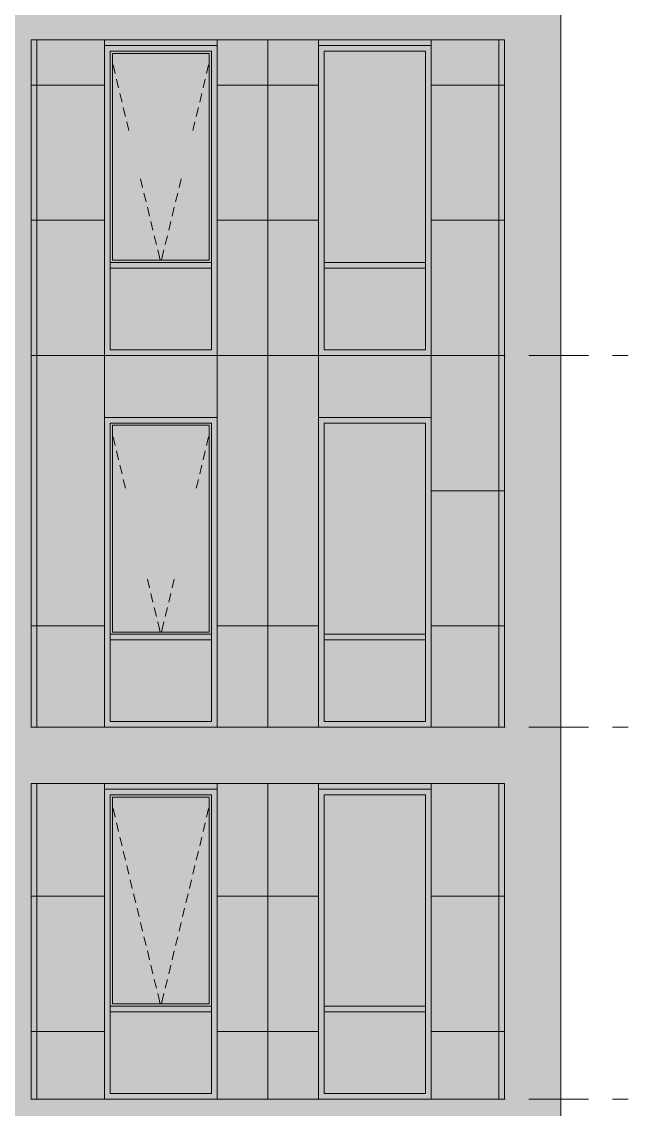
# Model space of a CAD drawing. Header units: millimetres. Extents: x 1499747 to 4341325, y -28481 to 441852.
# Drawn here: x 4123228 to 4128612, y 373938 to 383590 of the extents above; entities that cross this region are included whole.
import ezdxf

# ---------------------------------------------------------------- set-up
doc = ezdxf.new("R2010")
doc.units = ezdxf.units.MM
doc.header["$MEASUREMENT"] = 0
doc.layers.add('Чертеж и Рисунок', color=7, linetype='Continuous')

msp = doc.modelspace()

# ---------------------------------------------------------------- hatches: boundary and pattern name
at = {"layer": 'Чертеж и Рисунок', "linetype": 'Continuous', "lineweight": 0, "true_color": 0xbc9a89}
for points in [[(4128012.7, 373528.4), (4128012.7, 400428.4), (4127512.7, 400428.4), (4127512.7, 373528.4)], [(4123312.4, 399928.4), (4122812.4, 399928.4), (4122812.4, 374028.4), (4123312.4, 374028.4)], [(4123312.4, 383928.4), (4123312.4, 383428.4), (4127512.7, 383428.4), (4127512.7, 383928.4)], [(4123312.4, 377328.4), (4123312.4, 376828.4), (4127512.7, 376828.4), (4127512.7, 377328.4)], [(4127512.7, 374028.4), (4104262.7, 374028.4), (4104262.7, 373528.4), (4127512.7, 373528.4)]]:
    msp.add_hatch(color=33, dxfattribs=at).paths.add_polyline_path(points)
at = {"layer": 'Чертеж и Рисунок', "linetype": 'Continuous', "lineweight": 0, "true_color": 0xffffff}
h = msp.add_hatch(color=7, dxfattribs=at)
h.paths.add_polyline_path([(4123312.4, 383428.4), (4123312.4, 377328.4), (4123962.8, 377328.4), (4123962.8, 380078.4), (4124962.8, 380078.4), (4124962.8, 377328.4), (4125862.6, 377328.4), (4125862.6, 380078.4), (4126862.6, 380078.4), (4126862.6, 377328.4), (4127512.7, 377328.4), (4127512.7, 383428.4)])
h.paths.add_polyline_path([(4124962.8, 380628.4), (4123962.8, 380628.4), (4123962.8, 383378.4), (4124962.8, 383378.4)], flags=0)
h.paths.add_polyline_path([(4125862.6, 380628.4), (4125862.6, 383378.4), (4126862.6, 383378.4), (4126862.6, 380628.4)], flags=0)
at = {"layer": 'Чертеж и Рисунок', "linetype": 'Continuous', "lineweight": 0, "true_color": 0x2e2e2e}
for points in [[(4123962.8, 383028.4), (4124012.8, 383028.4), (4124012.8, 383328.4), (4123962.8, 383378.4)], [(4124462.8, 383378.4), (4123962.8, 383378.4), (4124012.8, 383328.4), (4124462.8, 383328.4)], [(4124462.8, 383378.4), (4124462.8, 383328.4), (4124912.8, 383328.4), (4124962.8, 383378.4)], [(4124962.8, 383028.4), (4124962.8, 383378.4), (4124912.8, 383328.4), (4124912.8, 383028.4)], [(4125862.6, 383028.4), (4125912.6, 383028.4), (4125912.6, 383328.4), (4125862.6, 383378.4)], [(4126362.6, 383378.4), (4125862.6, 383378.4), (4125912.6, 383328.4), (4126362.6, 383328.4)], [(4126362.6, 383378.4), (4126362.6, 383328.4), (4126812.6, 383328.4), (4126862.6, 383378.4)], [(4126862.6, 383028.4), (4126862.6, 383378.4), (4126812.6, 383328.4), (4126812.6, 383028.4)], [(4123962.8, 381628.4), (4124012.8, 381628.4), (4124012.8, 383028.4), (4123962.8, 383028.4)], [(4124962.8, 381628.4), (4124962.8, 383028.4), (4124912.8, 383028.4), (4124912.8, 381628.4)], [(4125862.6, 381628.4), (4125912.6, 381628.4), (4125912.6, 383028.4), (4125862.6, 383028.4)], [(4126862.6, 381628.4), (4126862.6, 383028.4), (4126812.6, 383028.4), (4126812.6, 381628.4)], [(4123962.8, 381428.4), (4124012.8, 381428.4), (4124012.8, 381628.4), (4123962.8, 381628.4)], [(4124962.8, 381428.4), (4124962.8, 381628.4), (4124912.8, 381628.4), (4124912.8, 381428.4)], [(4125862.6, 381428.4), (4125912.6, 381428.4), (4125912.6, 381628.4), (4125862.6, 381628.4)], [(4126862.6, 381428.4), (4126862.6, 381628.4), (4126812.6, 381628.4), (4126812.6, 381428.4)], [(4124012.8, 381403.4), (4124462.8, 381403.4), (4124462.8, 381453.4), (4124012.8, 381453.4)], [(4124462.8, 381453.4), (4124462.8, 381403.4), (4124912.8, 381403.4), (4124912.8, 381453.4)], [(4125912.6, 381403.4), (4126362.6, 381403.4), (4126362.6, 381453.4), (4125912.6, 381453.4)], [(4126362.6, 381453.4), (4126362.6, 381403.4), (4126812.6, 381403.4), (4126812.6, 381453.4)], [(4123962.8, 381428.4), (4123962.8, 380628.4), (4124012.8, 380678.4), (4124012.8, 381428.4)], [(4124962.8, 381428.4), (4124912.8, 381428.4), (4124912.8, 380678.4), (4124962.8, 380628.4)], [(4125862.6, 381428.4), (4125862.6, 380628.4), (4125912.6, 380678.4), (4125912.6, 381428.4)], [(4126862.6, 381428.4), (4126812.6, 381428.4), (4126812.6, 380678.4), (4126862.6, 380628.4)], [(4124012.8, 380678.4), (4123962.8, 380628.4), (4124462.8, 380628.4), (4124462.8, 380678.4)], [(4124462.8, 380628.4), (4124962.8, 380628.4), (4124912.8, 380678.4), (4124462.8, 380678.4)], [(4126362.6, 380628.4), (4126362.6, 380678.4), (4125912.6, 380678.4), (4125862.6, 380628.4)], [(4126362.6, 380628.4), (4126862.6, 380628.4), (4126812.6, 380678.4), (4126362.6, 380678.4)], [(4123962.8, 379728.4), (4124012.8, 379728.4), (4124012.8, 380028.4), (4123962.8, 380078.4)], [(4124462.8, 380078.4), (4123962.8, 380078.4), (4124012.8, 380028.4), (4124462.8, 380028.4)], [(4124462.8, 380078.4), (4124462.8, 380028.4), (4124912.8, 380028.4), (4124962.8, 380078.4)], [(4124962.8, 379728.4), (4124962.8, 380078.4), (4124912.8, 380028.4), (4124912.8, 379728.4)], [(4125862.6, 379728.4), (4125912.6, 379728.4), (4125912.6, 380028.4), (4125862.6, 380078.4)], [(4126362.6, 380078.4), (4125862.6, 380078.4), (4125912.6, 380028.4), (4126362.6, 380028.4)], [(4126362.6, 380078.4), (4126362.6, 380028.4), (4126812.6, 380028.4), (4126862.6, 380078.4)], [(4126862.6, 379728.4), (4126862.6, 380078.4), (4126812.6, 380028.4), (4126812.6, 379728.4)], [(4123962.8, 378328.4), (4124012.8, 378328.4), (4124012.8, 379728.4), (4123962.8, 379728.4)], [(4124962.8, 378328.4), (4124962.8, 379728.4), (4124912.8, 379728.4), (4124912.8, 378328.4)], [(4125862.6, 378328.4), (4125912.6, 378328.4), (4125912.6, 379728.4), (4125862.6, 379728.4)], [(4126862.6, 378328.4), (4126862.6, 379728.4), (4126812.6, 379728.4), (4126812.6, 378328.4)], [(4123962.8, 378128.4), (4124012.8, 378128.4), (4124012.8, 378328.4), (4123962.8, 378328.4)], [(4124962.8, 378128.4), (4124962.8, 378328.4), (4124912.8, 378328.4), (4124912.8, 378128.4)], [(4125862.6, 378128.4), (4125912.6, 378128.4), (4125912.6, 378328.4), (4125862.6, 378328.4)], [(4126862.6, 378128.4), (4126862.6, 378328.4), (4126812.6, 378328.4), (4126812.6, 378128.4)], [(4124012.8, 378103.4), (4124462.8, 378103.4), (4124462.8, 378153.4), (4124012.8, 378153.4)], [(4124462.8, 378153.4), (4124462.8, 378103.4), (4124912.8, 378103.4), (4124912.8, 378153.4)], [(4125912.6, 378103.4), (4126362.6, 378103.4), (4126362.6, 378153.4), (4125912.6, 378153.4)], [(4126362.6, 378153.4), (4126362.6, 378103.4), (4126812.6, 378103.4), (4126812.6, 378153.4)], [(4123962.8, 378128.4), (4123962.8, 377328.4), (4124012.8, 377378.4), (4124012.8, 378128.4)], [(4124962.8, 378128.4), (4124912.8, 378128.4), (4124912.8, 377378.4), (4124962.8, 377328.4)], [(4125862.6, 378128.4), (4125862.6, 377328.4), (4125912.6, 377378.4), (4125912.6, 378128.4)], [(4126862.6, 378128.4), (4126812.6, 378128.4), (4126812.6, 377378.4), (4126862.6, 377328.4)], [(4123962.8, 377328.4), (4124462.8, 377328.4), (4124462.8, 377378.4), (4124012.8, 377378.4)], [(4124462.8, 377328.4), (4124962.8, 377328.4), (4124912.8, 377378.4), (4124462.8, 377378.4)], [(4126362.6, 377328.4), (4126362.6, 377378.4), (4125912.6, 377378.4), (4125862.6, 377328.4)], [(4126362.6, 377328.4), (4126862.6, 377328.4), (4126812.6, 377378.4), (4126362.6, 377378.4)], [(4123962.8, 376428.4), (4124012.8, 376428.4), (4124012.8, 376728.4), (4123962.8, 376778.4)], [(4124462.8, 376778.4), (4123962.8, 376778.4), (4124012.8, 376728.4), (4124462.8, 376728.4)], [(4124462.8, 376778.4), (4124462.8, 376728.4), (4124912.8, 376728.4), (4124962.8, 376778.4)], [(4124962.8, 376428.4), (4124962.8, 376778.4), (4124912.8, 376728.4), (4124912.8, 376428.4)], [(4125862.6, 376428.4), (4125912.6, 376428.4), (4125912.6, 376728.4), (4125862.6, 376778.4)], [(4126362.6, 376778.4), (4125862.6, 376778.4), (4125912.6, 376728.4), (4126362.6, 376728.4)], [(4126362.6, 376778.4), (4126362.6, 376728.4), (4126812.6, 376728.4), (4126862.6, 376778.4)], [(4126862.6, 376428.4), (4126862.6, 376778.4), (4126812.6, 376728.4), (4126812.6, 376428.4)], [(4123962.8, 375028.4), (4124012.8, 375028.4), (4124012.8, 376428.4), (4123962.8, 376428.4)], [(4124962.8, 375028.4), (4124962.8, 376428.4), (4124912.8, 376428.4), (4124912.8, 375028.4)], [(4125862.6, 375028.4), (4125912.6, 375028.4), (4125912.6, 376428.4), (4125862.6, 376428.4)], [(4126862.6, 375028.4), (4126862.6, 376428.4), (4126812.6, 376428.4), (4126812.6, 375028.4)], [(4123962.8, 374828.4), (4124012.8, 374828.4), (4124012.8, 375028.4), (4123962.8, 375028.4)], [(4124962.8, 374828.4), (4124962.8, 375028.4), (4124912.8, 375028.4), (4124912.8, 374828.4)], [(4125862.6, 374828.4), (4125912.6, 374828.4), (4125912.6, 375028.4), (4125862.6, 375028.4)], [(4126862.6, 374828.4), (4126862.6, 375028.4), (4126812.6, 375028.4), (4126812.6, 374828.4)], [(4123962.8, 374828.4), (4123962.8, 374028.4), (4124012.8, 374078.4), (4124012.8, 374828.4)], [(4124012.8, 374803.4), (4124462.8, 374803.4), (4124462.8, 374853.4), (4124012.8, 374853.4)], [(4124462.8, 374853.4), (4124462.8, 374803.4), (4124912.8, 374803.4), (4124912.8, 374853.4)], [(4124962.8, 374828.4), (4124912.8, 374828.4), (4124912.8, 374078.4), (4124962.8, 374028.4)], [(4125862.6, 374828.4), (4125862.6, 374028.4), (4125912.6, 374078.4), (4125912.6, 374828.4)], [(4125912.6, 374803.4), (4126362.6, 374803.4), (4126362.6, 374853.4), (4125912.6, 374853.4)], [(4126362.6, 374853.4), (4126362.6, 374803.4), (4126812.6, 374803.4), (4126812.6, 374853.4)], [(4126862.6, 374828.4), (4126812.6, 374828.4), (4126812.6, 374078.4), (4126862.6, 374028.4)], [(4123962.8, 374028.4), (4124462.8, 374028.4), (4124462.8, 374078.4), (4124012.8, 374078.4)], [(4124462.8, 374028.4), (4124962.8, 374028.4), (4124912.8, 374078.4), (4124462.8, 374078.4)], [(4126362.6, 374028.4), (4126362.6, 374078.4), (4125912.6, 374078.4), (4125862.6, 374028.4)], [(4126362.6, 374028.4), (4126862.6, 374028.4), (4126812.6, 374078.4), (4126362.6, 374078.4)]]:
    msp.add_hatch(color=250, dxfattribs=at).paths.add_polyline_path(points)
at = {"layer": 'Чертеж и Рисунок', "linetype": 'Continuous', "lineweight": 0, "true_color": 0xf7fdff}
for points in [[(4124012.8, 381453.4), (4124032.8, 381473.4), (4124032.8, 383308.4), (4124012.8, 383328.4)], [(4124912.8, 383328.4), (4124012.8, 383328.4), (4124032.8, 383308.4), (4124892.8, 383308.4)], [(4124912.8, 381453.4), (4124912.8, 383328.4), (4124892.8, 383308.4), (4124892.8, 381473.4)], [(4124912.8, 381453.4), (4124892.8, 381473.4), (4124032.8, 381473.4), (4124012.8, 381453.4)], [(4124012.8, 378153.4), (4124032.8, 378173.4), (4124032.8, 380008.4), (4124012.8, 380028.4)], [(4124912.8, 380028.4), (4124012.8, 380028.4), (4124032.8, 380008.4), (4124892.8, 380008.4)], [(4124912.8, 378153.4), (4124912.8, 380028.4), (4124892.8, 380008.4), (4124892.8, 378173.4)], [(4124912.8, 378153.4), (4124892.8, 378173.4), (4124032.8, 378173.4), (4124012.8, 378153.4)], [(4124012.8, 374853.4), (4124032.8, 374873.4), (4124032.8, 376708.4), (4124012.8, 376728.4)], [(4124912.8, 376728.4), (4124012.8, 376728.4), (4124032.8, 376708.4), (4124892.8, 376708.4)], [(4124912.8, 374853.4), (4124912.8, 376728.4), (4124892.8, 376708.4), (4124892.8, 374873.4)], [(4124912.8, 374853.4), (4124892.8, 374873.4), (4124032.8, 374873.4), (4124012.8, 374853.4)]]:
    msp.add_hatch(color=7, dxfattribs=at).paths.add_polyline_path(points)
at = {"layer": 'Чертеж и Рисунок', "linetype": 'Continuous', "lineweight": 0, "true_color": 0x84adf9}
for points in [[(4124032.8, 381473.4), (4124892.8, 381473.4), (4124892.8, 383308.4), (4124032.8, 383308.4)], [(4125912.6, 381453.4), (4126812.6, 381453.4), (4126812.6, 381628.4), (4126812.6, 383028.4), (4126812.6, 383328.4), (4125912.6, 383328.4)], [(4124012.8, 380678.4), (4124912.8, 380678.4), (4124912.8, 381403.4), (4124012.8, 381403.4)], [(4125912.6, 381403.4), (4125912.6, 380678.4), (4126812.6, 380678.4), (4126812.6, 381403.4)], [(4124032.8, 378173.4), (4124892.8, 378173.4), (4124892.8, 380008.4), (4124032.8, 380008.4)], [(4125912.6, 378153.4), (4126812.6, 378153.4), (4126812.6, 378328.4), (4126812.6, 379728.4), (4126812.6, 380028.4), (4125912.6, 380028.4)], [(4124012.8, 377378.4), (4124912.8, 377378.4), (4124912.8, 378103.4), (4124012.8, 378103.4)], [(4125912.6, 378103.4), (4125912.6, 377378.4), (4126812.6, 377378.4), (4126812.6, 378103.4)], [(4124032.8, 374873.4), (4124892.8, 374873.4), (4124892.8, 376708.4), (4124032.8, 376708.4)], [(4125912.6, 374853.4), (4126812.6, 374853.4), (4126812.6, 375028.4), (4126812.6, 376728.4), (4125912.6, 376728.4)], [(4124012.8, 374803.4), (4124012.8, 374078.4), (4124912.8, 374078.4), (4124912.8, 374803.4)], [(4125912.6, 374803.4), (4125912.6, 374078.4), (4126812.6, 374078.4), (4126812.6, 374803.4)]]:
    msp.add_hatch(color=161, dxfattribs=at).paths.add_polyline_path(points)
at = {"layer": 'Чертеж и Рисунок', "linetype": 'Continuous', "lineweight": 0, "true_color": 0xffffff}
msp.add_hatch(color=7, dxfattribs=at).paths.add_polyline_path([(4123312.4, 374028.4), (4123962.8, 374028.4), (4123962.8, 376778.4), (4124962.8, 376778.4), (4124962.8, 374028.4), (4125862.6, 374028.4), (4125862.6, 376778.4), (4126862.6, 376778.4), (4126862.6, 374028.4), (4127512.7, 374028.4), (4127512.7, 376828.4), (4123312.4, 376828.4)])

# ---------------------------------------------------------------- linework, layer by layer
at = {"layer": 'Чертеж и Рисунок', "color": 7, "linetype": 'Continuous', "lineweight": 5}
for points in [[(4128012.7, 373528.4), (4128012.7, 400428.4)], [(4123312.4, 377328.4), (4123312.4, 383428.4)], [(4123312.4, 383428.4), (4127512.7, 383428.4)], [(4123962.8, 380628.4), (4123962.8, 383378.4)], [(4123962.8, 383378.4), (4124962.8, 383378.4)], [(4125862.6, 380628.4), (4125862.6, 383378.4)], [(4125862.6, 383378.4), (4126862.6, 383378.4)], [(4126862.6, 383378.4), (4126862.6, 380628.4)], [(4127512.7, 377328.4), (4127512.7, 383428.4)], [(4124012.8, 383028.4), (4124012.8, 383328.4)], [(4124012.8, 383328.4), (4124462.8, 383328.4)], [(4124032.8, 383308.4), (4124032.8, 381473.4)], [(4124892.8, 383308.4), (4124032.8, 383308.4)], [(4124462.8, 383328.4), (4124912.8, 383328.4)], [(4124892.8, 381473.4), (4124892.8, 383308.4)], [(4124912.8, 383028.4), (4124912.8, 383328.4)], [(4125912.6, 383028.4), (4125912.6, 383328.4)], [(4125912.6, 383328.4), (4126362.6, 383328.4)], [(4126362.6, 383328.4), (4126812.6, 383328.4)], [(4126812.6, 383028.4), (4126812.6, 383328.4)], [(4124012.8, 381628.4), (4124012.8, 383028.4)], [(4124912.8, 381628.4), (4124912.8, 383028.4)], [(4125912.6, 381628.4), (4125912.6, 383028.4)], [(4126812.6, 381628.4), (4126812.6, 383028.4)], [(4124012.8, 381453.4), (4124012.8, 381628.4)], [(4124912.8, 381453.4), (4124912.8, 381628.4)], [(4125912.6, 381453.4), (4125912.6, 381628.4)], [(4126812.6, 381453.4), (4126812.6, 381628.4)], [(4124012.8, 381428.4), (4124012.8, 381453.4)], [(4124462.8, 381453.4), (4124012.8, 381453.4)], [(4124032.8, 381473.4), (4124892.8, 381473.4)], [(4124912.8, 381453.4), (4124462.8, 381453.4)], [(4124912.8, 381428.4), (4124912.8, 381453.4)], [(4125912.6, 381428.4), (4125912.6, 381453.4)], [(4126362.6, 381453.4), (4125912.6, 381453.4)], [(4126812.6, 381453.4), (4126362.6, 381453.4)], [(4126812.6, 381428.4), (4126812.6, 381453.4)], [(4124012.8, 381403.4), (4124012.8, 381428.4)], [(4124012.8, 380678.4), (4124012.8, 381403.4)], [(4124462.8, 381403.4), (4124012.8, 381403.4)], [(4124912.8, 381403.4), (4124462.8, 381403.4)], [(4124912.8, 381403.4), (4124912.8, 381428.4)], [(4124912.8, 380678.4), (4124912.8, 381403.4)], [(4125912.6, 381403.4), (4125912.6, 381428.4)], [(4125912.6, 380678.4), (4125912.6, 381403.4)], [(4126362.6, 381403.4), (4125912.6, 381403.4)], [(4126812.6, 381403.4), (4126362.6, 381403.4)], [(4126812.6, 381403.4), (4126812.6, 381428.4)], [(4126812.6, 380678.4), (4126812.6, 381403.4)], [(4124462.8, 380678.4), (4124012.8, 380678.4)], [(4124912.8, 380678.4), (4124462.8, 380678.4)], [(4126362.6, 380678.4), (4125912.6, 380678.4)], [(4126812.6, 380678.4), (4126362.6, 380678.4)], [(4124962.8, 380628.4), (4123962.8, 380628.4)], [(4126862.6, 380628.4), (4125862.6, 380628.4)], [(4123962.8, 377328.4), (4123962.8, 380078.4)], [(4123962.8, 380078.4), (4124962.8, 380078.4)], [(4124012.8, 379728.4), (4124012.8, 380028.4)], [(4124012.8, 380028.4), (4124462.8, 380028.4)], [(4124032.8, 380008.4), (4124032.8, 378173.4)], [(4124892.8, 380008.4), (4124032.8, 380008.4)], [(4124462.8, 380028.4), (4124912.8, 380028.4)], [(4124892.8, 378173.4), (4124892.8, 380008.4)], [(4124912.8, 379728.4), (4124912.8, 380028.4)], [(4125862.6, 377328.4), (4125862.6, 380078.4)], [(4125862.6, 380078.4), (4126862.6, 380078.4)], [(4125912.6, 379728.4), (4125912.6, 380028.4)], [(4125912.6, 380028.4), (4126362.6, 380028.4)], [(4126362.6, 380028.4), (4126812.6, 380028.4)], [(4126812.6, 379728.4), (4126812.6, 380028.4)], [(4126862.6, 380078.4), (4126862.6, 377328.4)], [(4124012.8, 378328.4), (4124012.8, 379728.4)], [(4124912.8, 378328.4), (4124912.8, 379728.4)], [(4125912.6, 378328.4), (4125912.6, 379728.4)], [(4126812.6, 378328.4), (4126812.6, 379728.4)], [(4124012.8, 378153.4), (4124012.8, 378328.4)], [(4124912.8, 378153.4), (4124912.8, 378328.4)], [(4125912.6, 378153.4), (4125912.6, 378328.4)], [(4126812.6, 378153.4), (4126812.6, 378328.4)], [(4124012.8, 378128.4), (4124012.8, 378153.4)], [(4124462.8, 378153.4), (4124012.8, 378153.4)], [(4124032.8, 378173.4), (4124892.8, 378173.4)], [(4124912.8, 378153.4), (4124462.8, 378153.4)], [(4124912.8, 378128.4), (4124912.8, 378153.4)], [(4125912.6, 378128.4), (4125912.6, 378153.4)], [(4126362.6, 378153.4), (4125912.6, 378153.4)], [(4126812.6, 378153.4), (4126362.6, 378153.4)], [(4126812.6, 378128.4), (4126812.6, 378153.4)], [(4124012.8, 378103.4), (4124012.8, 378128.4)], [(4124012.8, 377378.4), (4124012.8, 378103.4)], [(4124462.8, 378103.4), (4124012.8, 378103.4)], [(4124912.8, 378103.4), (4124462.8, 378103.4)], [(4124912.8, 378103.4), (4124912.8, 378128.4)], [(4124912.8, 377378.4), (4124912.8, 378103.4)], [(4125912.6, 378103.4), (4125912.6, 378128.4)], [(4125912.6, 377378.4), (4125912.6, 378103.4)], [(4126362.6, 378103.4), (4125912.6, 378103.4)], [(4126812.6, 378103.4), (4126362.6, 378103.4)], [(4126812.6, 378103.4), (4126812.6, 378128.4)], [(4126812.6, 377378.4), (4126812.6, 378103.4)], [(4123312.4, 377328.4), (4127512.7, 377328.4)], [(4124462.8, 377378.4), (4124012.8, 377378.4)], [(4124912.8, 377378.4), (4124462.8, 377378.4)], [(4126362.6, 377378.4), (4125912.6, 377378.4)], [(4126812.6, 377378.4), (4126362.6, 377378.4)], [(4123312.4, 374028.4), (4123312.4, 376828.4)], [(4123312.4, 376828.4), (4127512.7, 376828.4)], [(4127512.7, 374028.4), (4127512.7, 376828.4)], [(4123962.8, 374028.4), (4123962.8, 376778.4)], [(4123962.8, 376778.4), (4124962.8, 376778.4)], [(4124012.8, 376428.4), (4124012.8, 376728.4)], [(4124012.8, 376728.4), (4124462.8, 376728.4)], [(4124032.8, 376708.4), (4124032.8, 374873.4)], [(4124892.8, 376708.4), (4124032.8, 376708.4)], [(4124462.8, 376728.4), (4124912.8, 376728.4)], [(4124892.8, 374873.4), (4124892.8, 376708.4)], [(4124912.8, 376428.4), (4124912.8, 376728.4)], [(4125862.6, 374028.4), (4125862.6, 376778.4)], [(4125862.6, 376778.4), (4126862.6, 376778.4)], [(4125912.6, 376428.4), (4125912.6, 376728.4)], [(4125912.6, 376728.4), (4126362.6, 376728.4)], [(4126362.6, 376728.4), (4126812.6, 376728.4)], [(4126812.6, 376428.4), (4126812.6, 376728.4)], [(4126862.6, 376778.4), (4126862.6, 374028.4)], [(4124012.8, 375028.4), (4124012.8, 376428.4)], [(4124912.8, 375028.4), (4124912.8, 376428.4)], [(4125912.6, 375028.4), (4125912.6, 376428.4)], [(4126812.6, 375028.4), (4126812.6, 376428.4)], [(4124012.8, 374853.4), (4124012.8, 375028.4)], [(4124912.8, 374853.4), (4124912.8, 375028.4)], [(4125912.6, 374853.4), (4125912.6, 375028.4)], [(4126812.6, 374853.4), (4126812.6, 375028.4)], [(4124032.8, 374873.4), (4124892.8, 374873.4)], [(4124012.8, 374828.4), (4124012.8, 374853.4)], [(4124462.8, 374853.4), (4124012.8, 374853.4)], [(4124012.8, 374803.4), (4124012.8, 374828.4)], [(4124012.8, 374078.4), (4124012.8, 374803.4)], [(4124462.8, 374803.4), (4124012.8, 374803.4)], [(4124912.8, 374853.4), (4124462.8, 374853.4)], [(4124912.8, 374803.4), (4124462.8, 374803.4)], [(4124912.8, 374828.4), (4124912.8, 374853.4)], [(4124912.8, 374803.4), (4124912.8, 374828.4)], [(4124912.8, 374078.4), (4124912.8, 374803.4)], [(4125912.6, 374828.4), (4125912.6, 374853.4)], [(4126362.6, 374853.4), (4125912.6, 374853.4)], [(4125912.6, 374803.4), (4125912.6, 374828.4)], [(4125912.6, 374078.4), (4125912.6, 374803.4)], [(4126362.6, 374803.4), (4125912.6, 374803.4)], [(4126812.6, 374853.4), (4126362.6, 374853.4)], [(4126812.6, 374803.4), (4126362.6, 374803.4)], [(4126812.6, 374828.4), (4126812.6, 374853.4)], [(4126812.6, 374803.4), (4126812.6, 374828.4)], [(4126812.6, 374078.4), (4126812.6, 374803.4)], [(4123312.4, 374028.4), (4127512.7, 374028.4)], [(4124462.8, 374078.4), (4124012.8, 374078.4)], [(4124912.8, 374078.4), (4124462.8, 374078.4)], [(4126362.6, 374078.4), (4125912.6, 374078.4)], [(4126812.6, 374078.4), (4126362.6, 374078.4)]]:
    msp.add_lwpolyline(points, dxfattribs=at)
at = {"layer": 'Чертеж и Рисунок', "color": 253, "linetype": 'Continuous', "lineweight": 5, "true_color": 0xaaaaaa}
for points in [[(4123363.4, 383428.4), (4123363.4, 377328.4)], [(4123963.4, 383428.4), (4123963.4, 383378.4)], [(4123963.4, 383378.4), (4123963.4, 380628.4)], [(4124962.8, 383428.4), (4124962.8, 383378.4)], [(4124962.8, 383378.4), (4124962.8, 380628.4)], [(4125412.7, 383428.4), (4125412.7, 377328.4)], [(4125863, 383428.4), (4125863, 383378.4)], [(4125863, 383378.4), (4125863, 380628.4)], [(4126862.4, 383428.4), (4126862.4, 383378.4)], [(4126862.4, 383378.4), (4126862.4, 380628.4)], [(4127463, 383428.4), (4127463, 377328.4)], [(4123312.4, 383028.2), (4123962.8, 383028.2)], [(4124962.8, 383028.2), (4125862.5, 383028.2)], [(4126862.4, 383028.2), (4126862.6, 383028.2)], [(4126862.6, 383028.2), (4127512.7, 383028.2)], [(4123312.4, 381828.2), (4123962.8, 381828.2)], [(4124962.8, 381828.2), (4125862.5, 381828.2)], [(4126862.4, 381828.2), (4126862.6, 381828.2)], [(4126862.6, 381828.2), (4127512.7, 381828.2)], [(4123312.4, 380628.2), (4123962.8, 380628.2)], [(4123963.4, 380628.4), (4123963.4, 380078.4)], [(4124962.8, 380628.4), (4124962.8, 380078.4)], [(4124962.8, 380628.2), (4125862.5, 380628.2)], [(4125863, 380628.4), (4125863, 380078.4)], [(4126862.4, 380628.4), (4126862.4, 380078.4)], [(4126862.4, 380628.2), (4127512.7, 380628.2)], [(4123963.4, 380078.4), (4123963.4, 377328.4)], [(4124962.8, 380078.4), (4124962.8, 377328.4)], [(4125863, 380078.4), (4125863, 377328.4)], [(4126862.4, 380078.4), (4126862.4, 377328.4)], [(4126862.6, 379428.2), (4127512.7, 379428.2)], [(4123312.4, 378228.2), (4123962.8, 378228.2)], [(4124962.8, 378228.2), (4125862.5, 378228.2)], [(4126862.4, 378228.2), (4126862.6, 378228.2)], [(4126862.6, 378228.2), (4127512.7, 378228.2)], [(4123363.4, 376828.4), (4123363.4, 374028.4)], [(4123963.4, 376828.4), (4123963.4, 376778.4)], [(4124962.8, 376828.4), (4124962.8, 376778.4)], [(4125412.7, 376828.4), (4125412.7, 374028.4)], [(4125863, 376828.4), (4125863, 376778.4)], [(4126862.4, 376828.4), (4126862.4, 376778.4)], [(4127463, 376828.4), (4127463, 374028.9)], [(4123963.4, 376778.4), (4123963.4, 374028.4)], [(4124962.8, 376778.4), (4124962.8, 374028.4)], [(4125863, 376778.4), (4125863, 374028.9)], [(4126862.4, 376778.4), (4126862.4, 374028.9)], [(4123312.4, 375828.2), (4123962.8, 375828.2)], [(4124962.8, 375828.2), (4125862.5, 375828.2)], [(4126862.4, 375828.2), (4126862.6, 375828.2)], [(4126862.6, 375828.2), (4127512.7, 375828.2)], [(4123312.4, 374628.2), (4123962.8, 374628.2)], [(4124962.8, 374628.2), (4125862.5, 374628.2)], [(4126862.4, 374628.2), (4126862.6, 374628.2)], [(4126862.6, 374628.2), (4127512.7, 374628.2)]]:
    msp.add_lwpolyline(points, dxfattribs=at)
at = {"layer": 'Чертеж и Рисунок', "color": 23, "linetype": 'Continuous', "lineweight": 5, "true_color": 0xbf8080}
for points in [[(4124038.3, 383207.1), (4124057, 383129.3)], [(4124887.3, 383207.1), (4124868.5, 383129.3)], [(4124068.8, 383080.7), (4124087.5, 383002.9)], [(4124856.7, 383080.7), (4124838, 383002.9)], [(4124099.3, 382954.3), (4124118, 382876.6)], [(4124826.2, 382954.3), (4124807.5, 382876.6)], [(4124129.8, 382828), (4124148.5, 382750.2)], [(4124795.7, 382828), (4124777, 382750.2)], [(4124160.3, 382701.6), (4124179, 382623.8)], [(4124765.2, 382701.6), (4124746.5, 382623.8)], [(4124282.3, 382196.1), (4124301.1, 382118.3)], [(4124643.2, 382196.1), (4124624.5, 382118.3)], [(4124312.8, 382069.7), (4124331.6, 381992)], [(4124612.7, 382069.7), (4124594, 381992)], [(4124343.3, 381943.4), (4124362.1, 381865.6)], [(4124582.2, 381943.4), (4124563.4, 381865.6)], [(4124373.8, 381817), (4124392.6, 381739.2)], [(4124551.7, 381817), (4124532.9, 381739.2)], [(4124404.3, 381690.6), (4124423.1, 381612.9)], [(4124521.2, 381690.6), (4124502.4, 381612.9)], [(4124434.8, 381564.3), (4124444, 381526.2)], [(4124490.7, 381564.3), (4124481.5, 381526.2)], [(4124444, 381526.2), (4124456.7, 381473.4)], [(4124481.5, 381526.2), (4124468.8, 381473.4)], [(4124038.3, 379907.1), (4124057, 379829.3)], [(4124887.3, 379907.1), (4124868.5, 379829.3)], [(4124068.8, 379780.7), (4124087.5, 379702.9)], [(4124856.7, 379780.7), (4124838, 379702.9)], [(4124099.3, 379654.3), (4124118, 379576.6)], [(4124826.2, 379654.3), (4124807.5, 379576.6)], [(4124129.8, 379528), (4124148.5, 379450.2)], [(4124795.7, 379528), (4124777, 379450.2)], [(4124343.3, 378643.4), (4124362.1, 378565.6)], [(4124582.2, 378643.4), (4124563.4, 378565.6)], [(4124373.8, 378517), (4124392.6, 378439.2)], [(4124551.7, 378517), (4124532.9, 378439.2)], [(4124404.3, 378390.6), (4124423.1, 378312.9)], [(4124521.2, 378390.6), (4124502.4, 378312.9)], [(4124434.8, 378264.3), (4124444, 378226.2)], [(4124490.7, 378264.3), (4124481.5, 378226.2)], [(4124444, 378226.2), (4124456.7, 378173.4)], [(4124481.5, 378226.2), (4124468.8, 378173.4)], [(4124038.3, 376607.1), (4124057, 376529.3)], [(4124887.3, 376607.1), (4124868.5, 376529.3)], [(4124068.8, 376480.7), (4124087.5, 376402.9)], [(4124856.7, 376480.7), (4124838, 376402.9)], [(4124099.3, 376354.3), (4124118, 376276.6)], [(4124826.2, 376354.3), (4124807.5, 376276.6)], [(4124129.8, 376228), (4124148.5, 376150.2)], [(4124795.7, 376228), (4124777, 376150.2)], [(4124160.3, 376101.6), (4124179, 376023.8)], [(4124765.2, 376101.6), (4124746.5, 376023.8)], [(4124190.8, 375975.2), (4124209.5, 375897.5)], [(4124734.7, 375975.2), (4124716, 375897.5)], [(4124221.3, 375848.8), (4124240, 375771.1)], [(4124704.2, 375848.8), (4124685.5, 375771.1)], [(4124251.8, 375722.5), (4124270.6, 375644.7)], [(4124673.7, 375722.5), (4124655, 375644.7)], [(4124282.3, 375596.1), (4124301.1, 375518.3)], [(4124643.2, 375596.1), (4124624.5, 375518.3)], [(4124312.8, 375469.7), (4124331.6, 375392)], [(4124612.7, 375469.7), (4124594, 375392)], [(4124343.3, 375343.4), (4124362.1, 375265.6)], [(4124582.2, 375343.4), (4124563.4, 375265.6)], [(4124373.8, 375217), (4124392.6, 375139.2)], [(4124551.7, 375217), (4124532.9, 375139.2)], [(4124404.3, 375090.6), (4124423.1, 375012.9)], [(4124521.2, 375090.6), (4124502.4, 375012.9)], [(4124434.8, 374964.3), (4124444, 374926.2)], [(4124444, 374926.2), (4124456.7, 374873.4)], [(4124481.5, 374926.2), (4124468.8, 374873.4)], [(4124490.7, 374964.3), (4124481.5, 374926.2)]]:
    msp.add_lwpolyline(points, dxfattribs=at)
at = {"layer": 'Чертеж и Рисунок', "color": 1, "linetype": 'Continuous', "lineweight": 0}
for points in [[(4123355.4, 380628.4), (4123884.6, 380628.4)], [(4124096.2, 380628.4), (4124237.4, 380628.4)], [(4124449, 380628.4), (4124978.2, 380628.4)], [(4125189.9, 380628.4), (4125331, 380628.4)], [(4125542.6, 380628.4), (4126071.8, 380628.4)], [(4126283.5, 380628.4), (4126424.6, 380628.4)], [(4126636.2, 380628.4), (4127165.4, 380628.4)], [(4127377.1, 380628.4), (4127518.2, 380628.4)], [(4127729.9, 380628.4), (4128259, 380628.4)], [(4128470.7, 380628.4), (4128611.8, 380628.4)], [(4123355.4, 377328.4), (4123884.6, 377328.4)], [(4124096.2, 377328.4), (4124237.4, 377328.4)], [(4124449, 377328.4), (4124978.2, 377328.4)], [(4125189.9, 377328.4), (4125331, 377328.4)], [(4125542.6, 377328.4), (4126071.8, 377328.4)], [(4126283.5, 377328.4), (4126424.6, 377328.4)], [(4126636.2, 377328.4), (4127165.4, 377328.4)], [(4127377.1, 377328.4), (4127518.2, 377328.4)], [(4127729.9, 377328.4), (4128259, 377328.4)], [(4128470.7, 377328.4), (4128611.8, 377328.4)], [(4123355.4, 374028.4), (4123884.6, 374028.4)], [(4124096.2, 374028.4), (4124237.4, 374028.4)], [(4124449, 374028.4), (4124978.2, 374028.4)], [(4125189.9, 374028.4), (4125331, 374028.4)], [(4125542.6, 374028.4), (4126071.8, 374028.4)], [(4126283.5, 374028.4), (4126424.6, 374028.4)], [(4126636.2, 374028.4), (4127165.4, 374028.4)], [(4127377.1, 374028.4), (4127518.2, 374028.4)], [(4127729.9, 374028.4), (4128259, 374028.4)], [(4128470.7, 374028.4), (4128611.8, 374028.4)]]:
    msp.add_lwpolyline(points, dxfattribs=at)

doc.saveas('drawing.dxf')
